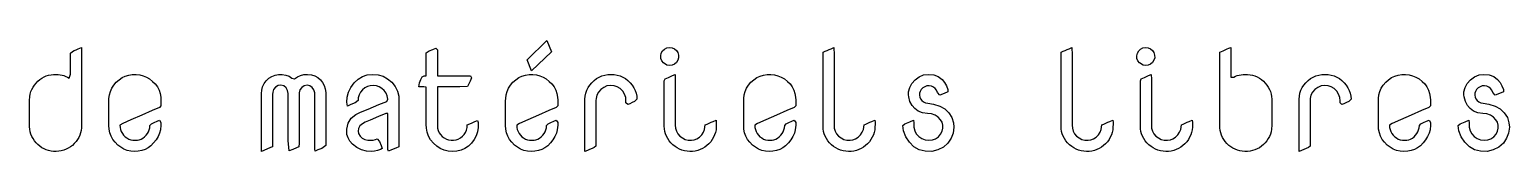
# Model space of a CAD drawing. Header units: metres. Extents: x 0 to 178, y 0 to 186.
# Drawn here: x 90.1 to 109.74, y 70.38 to 71.86 of the extents above; entities that cross this region are included whole.
import ezdxf

# ---------------------------------------------------------------- set-up
doc = ezdxf.new("R2010")
doc.units = ezdxf.units.M

msp = doc.modelspace()

# ---------------------------------------------------------------- linework, layer by layer
at = {"layer": 'COMPONENT1'}
for p, q in [((90.647, 71.688), (90.671, 71.711)), ((90.647, 71.651), (90.647, 71.688)), ((90.671, 71.711), (90.695, 71.722)), ((90.695, 71.722), (90.721, 71.733)), ((90.721, 71.733), (90.748, 71.745)), ((90.748, 71.745), (90.793, 71.765)), ((90.793, 71.765), (90.793, 71.721)), ((90.793, 71.721), (90.793, 71.606)), ((95.367, 71.695), (95.407, 71.718)), ((95.367, 71.637), (95.367, 71.695)), ((95.407, 71.718), (95.452, 71.738)), ((95.452, 71.738), (95.493, 71.755)), ((95.493, 71.755), (95.514, 71.733)), ((95.514, 71.733), (95.514, 71.638)), ((96.707, 71.602), (96.969, 71.856)), ((97.027, 71.707), (96.765, 71.453)), ((96.969, 71.856), (97.027, 71.707)), ((98.479, 71.655), (98.486, 71.689)), ((98.486, 71.689), (98.503, 71.718)), ((98.503, 71.718), (98.529, 71.743)), ((98.529, 71.743), (98.559, 71.759)), ((98.559, 71.759), (98.593, 71.765)), ((98.593, 71.765), (98.628, 71.761)), ((98.628, 71.761), (98.659, 71.748)), ((98.659, 71.748), (98.686, 71.725)), ((98.686, 71.725), (98.705, 71.697)), ((98.705, 71.697), (98.715, 71.664)), ((100.632, 71.701), (100.66, 71.713)), ((100.632, 71.668), (100.632, 71.701)), ((100.66, 71.713), (100.686, 71.724)), ((100.686, 71.724), (100.714, 71.737)), ((100.714, 71.737), (100.741, 71.748)), ((100.741, 71.748), (100.776, 71.764)), ((100.776, 71.764), (100.778, 71.667)), ((103.79, 71.668), (103.791, 71.701)), ((103.791, 71.701), (103.818, 71.713)), ((103.818, 71.713), (103.844, 71.724)), ((103.844, 71.724), (103.872, 71.737)), ((103.872, 71.737), (103.899, 71.748)), ((103.899, 71.748), (103.935, 71.764)), ((103.935, 71.764), (103.937, 71.667)), ((104.796, 71.655), (104.804, 71.689)), ((104.804, 71.689), (104.821, 71.718)), ((104.821, 71.718), (104.846, 71.743)), ((104.846, 71.743), (104.876, 71.759)), ((104.876, 71.759), (104.91, 71.765)), ((104.91, 71.765), (104.945, 71.761)), ((104.945, 71.761), (104.976, 71.748)), ((104.976, 71.748), (105.003, 71.725)), ((105.003, 71.725), (105.022, 71.697)), ((105.022, 71.697), (105.032, 71.664)), ((105.896, 71.701), (105.941, 71.721)), ((105.896, 71.66), (105.896, 71.701)), ((105.941, 71.721), (105.968, 71.732)), ((105.968, 71.732), (105.995, 71.744)), ((105.995, 71.744), (106.018, 71.754)), ((106.018, 71.754), (106.042, 71.765)), ((106.042, 71.765), (106.042, 71.706)), ((106.042, 71.706), (106.042, 71.641)), ((90.647, 71.596), (90.647, 71.651)), ((90.647, 71.532), (90.647, 71.596)), ((90.647, 71.467), (90.647, 71.532)), ((90.793, 71.606), (90.793, 71.442)), ((95.367, 71.545), (95.367, 71.637)), ((95.367, 71.452), (95.367, 71.545)), ((95.514, 71.638), (95.514, 71.521)), ((95.514, 71.521), (95.514, 71.424)), ((96.765, 71.453), (96.707, 71.602)), ((98.481, 71.619), (98.479, 71.655)), ((98.492, 71.586), (98.481, 71.619)), ((98.513, 71.558), (98.492, 71.586)), ((98.561, 71.528), (98.513, 71.558)), ((98.596, 71.523), (98.561, 71.528)), ((98.63, 71.528), (98.596, 71.523)), ((98.661, 71.542), (98.63, 71.528)), ((98.688, 71.565), (98.661, 71.542)), ((98.706, 71.594), (98.688, 71.565)), ((98.715, 71.628), (98.706, 71.594)), ((98.715, 71.664), (98.715, 71.628)), ((100.632, 71.559), (100.632, 71.668)), ((100.632, 71.399), (100.632, 71.559)), ((100.778, 71.667), (100.778, 71.514)), ((100.778, 71.514), (100.778, 71.324)), ((103.79, 71.559), (103.79, 71.668)), ((103.79, 71.399), (103.79, 71.559)), ((103.937, 71.667), (103.937, 71.514)), ((103.937, 71.514), (103.937, 71.324)), ((104.798, 71.619), (104.796, 71.655)), ((104.81, 71.586), (104.798, 71.619)), ((104.83, 71.558), (104.81, 71.586)), ((104.879, 71.528), (104.83, 71.558)), ((104.913, 71.523), (104.879, 71.528)), ((104.948, 71.528), (104.913, 71.523)), ((104.978, 71.542), (104.948, 71.528)), ((105.005, 71.565), (104.978, 71.542)), ((105.024, 71.594), (105.005, 71.565)), ((105.033, 71.628), (105.024, 71.594)), ((105.032, 71.664), (105.033, 71.628)), ((105.896, 71.551), (105.896, 71.66)), ((105.896, 71.398), (105.896, 71.551)), ((106.042, 71.641), (106.042, 71.566)), ((106.042, 71.566), (106.042, 71.489)), ((106.042, 71.489), (106.042, 71.421)), ((90.167, 71.264), (90.188, 71.29)), ((90.188, 71.29), (90.213, 71.315)), ((90.213, 71.315), (90.239, 71.337)), ((90.239, 71.337), (90.266, 71.356)), ((90.266, 71.356), (90.295, 71.373)), ((90.295, 71.373), (90.325, 71.386)), ((90.325, 71.386), (90.356, 71.395)), ((90.356, 71.395), (90.388, 71.402)), ((90.388, 71.402), (90.422, 71.406)), ((90.422, 71.406), (90.455, 71.407)), ((90.455, 71.407), (90.482, 71.405)), ((90.482, 71.405), (90.508, 71.402)), ((90.508, 71.402), (90.534, 71.397)), ((90.534, 71.397), (90.559, 71.39)), ((90.559, 71.39), (90.583, 71.38)), ((90.583, 71.38), (90.606, 71.37)), ((90.606, 71.37), (90.629, 71.357)), ((90.629, 71.357), (90.647, 71.408)), ((90.647, 71.408), (90.647, 71.467)), ((90.793, 71.442), (90.793, 71.254)), ((91.22, 71.264), (91.252, 71.302)), ((91.252, 71.302), (91.29, 71.336)), ((91.29, 71.336), (91.33, 71.363)), ((91.33, 71.363), (91.373, 71.384)), ((91.373, 71.384), (91.418, 71.398)), ((91.418, 71.398), (91.466, 71.405)), ((91.466, 71.405), (91.516, 71.406)), ((91.516, 71.406), (91.564, 71.401)), ((91.564, 71.401), (91.61, 71.389)), ((91.61, 71.389), (91.654, 71.371)), ((91.654, 71.371), (91.696, 71.346)), ((91.696, 71.346), (91.736, 71.314)), ((91.736, 71.314), (91.771, 71.279)), ((93.195, 71.242), (93.215, 71.284)), ((93.215, 71.284), (93.243, 71.322)), ((93.243, 71.322), (93.278, 71.355)), ((93.278, 71.355), (93.318, 71.38)), ((93.318, 71.38), (93.36, 71.397)), ((93.36, 71.397), (93.407, 71.406)), ((93.407, 71.406), (93.456, 71.406)), ((93.456, 71.406), (93.503, 71.398)), ((93.503, 71.398), (93.546, 71.381)), ((93.546, 71.381), (93.584, 71.357)), ((93.584, 71.357), (93.62, 71.346)), ((93.62, 71.346), (93.658, 71.374)), ((93.658, 71.374), (93.699, 71.393)), ((93.699, 71.393), (93.744, 71.404)), ((93.744, 71.404), (93.792, 71.407)), ((93.792, 71.407), (93.842, 71.401)), ((93.842, 71.401), (93.887, 71.388)), ((93.887, 71.388), (93.927, 71.366)), ((93.927, 71.366), (93.962, 71.336)), ((93.962, 71.336), (93.991, 71.299)), ((93.991, 71.299), (94.013, 71.258)), ((94.365, 71.232), (94.412, 71.294)), ((94.412, 71.294), (94.464, 71.344)), ((94.464, 71.344), (94.521, 71.378)), ((94.521, 71.378), (94.584, 71.399)), ((94.584, 71.399), (94.655, 71.407)), ((94.655, 71.407), (94.727, 71.401)), ((94.727, 71.401), (94.793, 71.382)), ((94.793, 71.382), (94.853, 71.349)), ((94.853, 71.349), (94.908, 71.302)), ((94.908, 71.302), (94.953, 71.246)), ((95.269, 71.242), (95.276, 71.294)), ((95.276, 71.294), (95.296, 71.339)), ((95.296, 71.339), (95.312, 71.376)), ((95.312, 71.376), (95.339, 71.389)), ((95.339, 71.389), (95.365, 71.389)), ((95.365, 71.389), (95.367, 71.452)), ((95.514, 71.424), (95.514, 71.389)), ((95.514, 71.389), (95.576, 71.389)), ((95.576, 71.389), (95.705, 71.389)), ((95.705, 71.389), (95.848, 71.389)), ((95.848, 71.389), (95.954, 71.389)), ((95.948, 71.318), (95.929, 71.274)), ((95.967, 71.361), (95.948, 71.318)), ((95.954, 71.389), (95.967, 71.361)), ((96.485, 71.264), (96.517, 71.302)), ((96.517, 71.302), (96.554, 71.336)), ((96.554, 71.336), (96.594, 71.363)), ((96.594, 71.363), (96.637, 71.384)), ((96.637, 71.384), (96.683, 71.398)), ((96.683, 71.398), (96.731, 71.405)), ((96.731, 71.405), (96.781, 71.406)), ((96.781, 71.406), (96.829, 71.401)), ((96.829, 71.401), (96.874, 71.389)), ((96.874, 71.389), (96.918, 71.371)), ((96.918, 71.371), (96.96, 71.346)), ((96.96, 71.346), (97, 71.314)), ((97, 71.314), (97.035, 71.279)), ((97.537, 71.264), (97.564, 71.296)), ((97.564, 71.296), (97.594, 71.325)), ((97.594, 71.325), (97.627, 71.35)), ((97.627, 71.35), (97.661, 71.371)), ((97.661, 71.371), (97.697, 71.386)), ((97.697, 71.386), (97.735, 71.398)), ((97.735, 71.398), (97.775, 71.405)), ((97.775, 71.405), (97.817, 71.407)), ((97.817, 71.407), (97.86, 71.405)), ((97.86, 71.405), (97.9, 71.398)), ((97.9, 71.398), (97.939, 71.386)), ((97.939, 71.386), (97.975, 71.371)), ((97.975, 71.371), (98.009, 71.35)), ((98.009, 71.35), (98.042, 71.325)), ((98.042, 71.325), (98.072, 71.296)), ((98.072, 71.296), (98.098, 71.263)), ((98.526, 71.322), (98.535, 71.347)), ((98.526, 71.253), (98.526, 71.322)), ((98.535, 71.347), (98.58, 71.366)), ((98.58, 71.366), (98.608, 71.379)), ((98.608, 71.379), (98.635, 71.391)), ((98.635, 71.391), (98.67, 71.406)), ((98.67, 71.406), (98.672, 71.343)), ((98.672, 71.343), (98.672, 71.243)), ((99.643, 71.264), (99.676, 71.302)), ((99.676, 71.302), (99.713, 71.336)), ((99.713, 71.336), (99.753, 71.363)), ((99.753, 71.363), (99.796, 71.384)), ((99.796, 71.384), (99.841, 71.398)), ((99.841, 71.398), (99.89, 71.405)), ((99.89, 71.405), (99.94, 71.406)), ((99.94, 71.406), (99.987, 71.401)), ((99.987, 71.401), (100.033, 71.389)), ((100.033, 71.389), (100.077, 71.371)), ((100.077, 71.371), (100.119, 71.346)), ((100.119, 71.346), (100.159, 71.314)), ((100.159, 71.314), (100.194, 71.279)), ((100.632, 71.213), (100.632, 71.399)), ((100.778, 71.324), (100.778, 71.123)), ((101.783, 71.231), (101.812, 71.285)), ((101.812, 71.285), (101.855, 71.335)), ((101.855, 71.335), (101.908, 71.375)), ((101.908, 71.375), (101.967, 71.399)), ((101.967, 71.399), (102.033, 71.407)), ((102.033, 71.407), (102.102, 71.4)), ((102.102, 71.4), (102.162, 71.377)), ((102.162, 71.377), (102.213, 71.338)), ((102.213, 71.338), (102.246, 71.298)), ((102.246, 71.298), (102.27, 71.256)), ((103.79, 71.213), (103.79, 71.399)), ((103.937, 71.324), (103.937, 71.123)), ((104.843, 71.322), (104.852, 71.347)), ((104.843, 71.253), (104.843, 71.322)), ((104.852, 71.347), (104.897, 71.366)), ((104.897, 71.366), (104.925, 71.379)), ((104.925, 71.379), (104.952, 71.391)), ((104.952, 71.391), (104.988, 71.406)), ((104.988, 71.406), (104.99, 71.343)), ((104.99, 71.343), (104.99, 71.243)), ((105.896, 71.221), (105.896, 71.398)), ((106.042, 71.421), (106.042, 71.37)), ((106.042, 71.37), (106.082, 71.37)), ((106.082, 71.37), (106.106, 71.381)), ((106.106, 71.381), (106.129, 71.39)), ((106.129, 71.39), (106.154, 71.397)), ((106.154, 71.397), (106.179, 71.402)), ((106.179, 71.402), (106.206, 71.405)), ((106.206, 71.405), (106.233, 71.407)), ((106.233, 71.407), (106.266, 71.406)), ((106.266, 71.406), (106.299, 71.402)), ((106.299, 71.402), (106.332, 71.395)), ((106.332, 71.395), (106.363, 71.386)), ((106.363, 71.386), (106.393, 71.373)), ((106.393, 71.373), (106.422, 71.356)), ((106.422, 71.356), (106.449, 71.337)), ((106.449, 71.337), (106.476, 71.315)), ((106.476, 71.315), (106.5, 71.29)), ((106.5, 71.29), (106.522, 71.264)), ((107.013, 71.264), (107.04, 71.296)), ((107.04, 71.296), (107.07, 71.325)), ((107.07, 71.325), (107.103, 71.35)), ((107.103, 71.35), (107.137, 71.371)), ((107.137, 71.371), (107.173, 71.386)), ((107.173, 71.386), (107.211, 71.398)), ((107.211, 71.398), (107.251, 71.405)), ((107.251, 71.405), (107.293, 71.407)), ((107.293, 71.407), (107.336, 71.405)), ((107.336, 71.405), (107.376, 71.398)), ((107.376, 71.398), (107.415, 71.386)), ((107.415, 71.386), (107.451, 71.371)), ((107.451, 71.371), (107.485, 71.35)), ((107.485, 71.35), (107.517, 71.325)), ((107.517, 71.325), (107.548, 71.296)), ((107.548, 71.296), (107.574, 71.263)), ((108.066, 71.264), (108.099, 71.302)), ((108.099, 71.302), (108.136, 71.336)), ((108.136, 71.336), (108.176, 71.363)), ((108.176, 71.363), (108.219, 71.384)), ((108.219, 71.384), (108.264, 71.398)), ((108.264, 71.398), (108.312, 71.405)), ((108.312, 71.405), (108.363, 71.406)), ((108.363, 71.406), (108.41, 71.401)), ((108.41, 71.401), (108.456, 71.389)), ((108.456, 71.389), (108.5, 71.371)), ((108.5, 71.371), (108.542, 71.346)), ((108.542, 71.346), (108.582, 71.314)), ((108.582, 71.314), (108.617, 71.279)), ((109.153, 71.231), (109.182, 71.285)), ((109.182, 71.285), (109.225, 71.335)), ((109.225, 71.335), (109.278, 71.375)), ((109.278, 71.375), (109.337, 71.399)), ((109.337, 71.399), (109.403, 71.407)), ((109.403, 71.407), (109.472, 71.4)), ((109.472, 71.4), (109.532, 71.377)), ((109.532, 71.377), (109.583, 71.338)), ((109.583, 71.338), (109.616, 71.298)), ((109.616, 71.298), (109.64, 71.256)), ((90.103, 71.058), (90.106, 71.113)), ((90.106, 71.113), (90.112, 71.145)), ((90.112, 71.145), (90.121, 71.177)), ((90.121, 71.177), (90.133, 71.207)), ((90.133, 71.207), (90.149, 71.236)), ((90.149, 71.236), (90.167, 71.264)), ((90.793, 71.254), (90.793, 71.065)), ((91.156, 71.085), (91.163, 71.134)), ((91.163, 71.134), (91.175, 71.18)), ((91.175, 71.18), (91.195, 71.224)), ((91.195, 71.224), (91.22, 71.264)), ((91.771, 71.279), (91.799, 71.24)), ((91.799, 71.24), (91.821, 71.198)), ((91.821, 71.198), (91.836, 71.152)), ((91.836, 71.152), (91.844, 71.103)), ((91.844, 71.103), (91.846, 71.062)), ((93.181, 71.154), (93.184, 71.198)), ((93.181, 71.009), (93.181, 71.154)), ((93.184, 71.198), (93.195, 71.242)), ((93.329, 71.168), (93.328, 71.14)), ((93.328, 71.14), (93.328, 70.982)), ((93.341, 71.206), (93.329, 71.168)), ((93.367, 71.238), (93.341, 71.206)), ((93.401, 71.258), (93.367, 71.238)), ((93.439, 71.263), (93.401, 71.258)), ((93.475, 71.253), (93.439, 71.263)), ((93.507, 71.229), (93.475, 71.253)), ((93.527, 71.194), (93.507, 71.229)), ((93.534, 71.153), (93.527, 71.194)), ((93.534, 71.041), (93.534, 71.153)), ((93.691, 71.2), (93.681, 71.161)), ((93.681, 71.161), (93.681, 71.125)), ((93.681, 71.125), (93.681, 70.944)), ((93.714, 71.234), (93.691, 71.2)), ((93.747, 71.256), (93.714, 71.234)), ((93.785, 71.263), (93.747, 71.256)), ((93.822, 71.256), (93.785, 71.263)), ((93.854, 71.234), (93.822, 71.256)), ((93.877, 71.2), (93.854, 71.234)), ((93.887, 71.161), (93.877, 71.2)), ((93.887, 71.1), (93.887, 71.161)), ((93.887, 70.882), (93.887, 71.1)), ((94.013, 71.258), (94.027, 71.214)), ((94.027, 71.214), (94.032, 71.165)), ((94.032, 71.165), (94.032, 71.083)), ((94.315, 71.039), (94.317, 71.103)), ((94.317, 71.103), (94.334, 71.168)), ((94.334, 71.168), (94.365, 71.232)), ((94.464, 71.096), (94.461, 71.06)), ((94.475, 71.135), (94.464, 71.096)), ((94.494, 71.17), (94.475, 71.135)), ((94.52, 71.201), (94.494, 71.17)), ((94.551, 71.227), (94.52, 71.201)), ((94.585, 71.245), (94.551, 71.227)), ((94.622, 71.256), (94.585, 71.245)), ((94.662, 71.259), (94.622, 71.256)), ((94.705, 71.253), (94.662, 71.259)), ((94.744, 71.24), (94.705, 71.253)), ((94.779, 71.219), (94.744, 71.24)), ((94.81, 71.19), (94.779, 71.219)), ((94.833, 71.156), (94.81, 71.19)), ((94.849, 71.119), (94.833, 71.156)), ((94.857, 71.077), (94.849, 71.119)), ((94.953, 71.246), (94.983, 71.185)), ((94.983, 71.185), (95.001, 71.118)), ((95.001, 71.118), (95.005, 71.056)), ((95.3, 71.242), (95.269, 71.242)), ((95.335, 71.242), (95.3, 71.242)), ((95.367, 71.235), (95.335, 71.242)), ((95.367, 71.143), (95.367, 71.235)), ((95.367, 70.992), (95.367, 71.143)), ((95.516, 71.242), (95.514, 71.203)), ((95.514, 71.203), (95.514, 71.076)), ((95.577, 71.242), (95.516, 71.242)), ((95.69, 71.242), (95.577, 71.242)), ((95.813, 71.242), (95.69, 71.242)), ((95.916, 71.245), (95.813, 71.242)), ((95.929, 71.274), (95.916, 71.245)), ((96.421, 71.085), (96.427, 71.134)), ((96.427, 71.134), (96.44, 71.18)), ((96.44, 71.18), (96.459, 71.224)), ((96.459, 71.224), (96.485, 71.264)), ((97.035, 71.279), (97.064, 71.24)), ((97.064, 71.24), (97.085, 71.198)), ((97.085, 71.198), (97.1, 71.152)), ((97.1, 71.152), (97.109, 71.103)), ((97.109, 71.103), (97.111, 71.062)), ((97.473, 71.077), (97.477, 71.118)), ((97.477, 71.118), (97.485, 71.157)), ((97.485, 71.157), (97.498, 71.195)), ((97.498, 71.195), (97.516, 71.231)), ((97.516, 71.231), (97.537, 71.264)), ((97.631, 71.131), (97.621, 71.086)), ((97.652, 71.171), (97.631, 71.131)), ((97.684, 71.206), (97.652, 71.171)), ((97.722, 71.234), (97.684, 71.206)), ((97.765, 71.252), (97.722, 71.234)), ((97.812, 71.259), (97.765, 71.252)), ((97.859, 71.255), (97.812, 71.259)), ((97.901, 71.241), (97.859, 71.255)), ((97.94, 71.217), (97.901, 71.241)), ((97.974, 71.183), (97.94, 71.217)), ((97.998, 71.145), (97.974, 71.183)), ((98.013, 71.101), (97.998, 71.145)), ((98.017, 71.053), (98.013, 71.101)), ((98.098, 71.263), (98.12, 71.229)), ((98.12, 71.229), (98.138, 71.193)), ((98.138, 71.193), (98.151, 71.156)), ((98.151, 71.156), (98.159, 71.117)), ((98.159, 71.117), (98.163, 71.076)), ((98.526, 71.152), (98.526, 71.253)), ((98.526, 71.034), (98.526, 71.152)), ((98.672, 71.243), (98.672, 71.118)), ((98.672, 71.118), (98.672, 70.987)), ((99.579, 71.085), (99.586, 71.134)), ((99.586, 71.134), (99.598, 71.18)), ((99.598, 71.18), (99.618, 71.224)), ((99.618, 71.224), (99.643, 71.264)), ((100.194, 71.279), (100.222, 71.24)), ((100.222, 71.24), (100.244, 71.198)), ((100.244, 71.198), (100.259, 71.152)), ((100.259, 71.152), (100.267, 71.103)), ((100.267, 71.103), (100.269, 71.062)), ((100.632, 71.027), (100.632, 71.213)), ((100.778, 71.123), (100.778, 70.939)), ((101.766, 71.135), (101.768, 71.173)), ((101.769, 71.107), (101.766, 71.135)), ((101.768, 71.173), (101.783, 71.231)), ((101.786, 71.045), (101.769, 71.107)), ((101.913, 71.155), (101.912, 71.13)), ((101.912, 71.13), (101.916, 71.104)), ((101.92, 71.18), (101.913, 71.155)), ((101.916, 71.104), (101.926, 71.081)), ((101.934, 71.204), (101.92, 71.18)), ((101.956, 71.226), (101.934, 71.204)), ((101.981, 71.243), (101.956, 71.226)), ((102.009, 71.252), (101.981, 71.243)), ((102.04, 71.255), (102.009, 71.252)), ((102.07, 71.25), (102.04, 71.255)), ((102.097, 71.238), (102.07, 71.25)), ((102.12, 71.219), (102.097, 71.238)), ((102.138, 71.195), (102.12, 71.219)), ((102.152, 71.166), (102.138, 71.195)), ((102.183, 71.128), (102.152, 71.166)), ((102.239, 71.153), (102.183, 71.128)), ((102.29, 71.176), (102.239, 71.153)), ((102.27, 71.256), (102.29, 71.206)), ((102.29, 71.206), (102.29, 71.176)), ((103.79, 71.027), (103.79, 71.213)), ((103.937, 71.123), (103.937, 70.939)), ((104.843, 71.152), (104.843, 71.253)), ((104.843, 71.034), (104.843, 71.152)), ((104.99, 71.243), (104.99, 71.118)), ((104.99, 71.118), (104.99, 70.987)), ((105.896, 71.044), (105.896, 71.221)), ((106.522, 71.264), (106.54, 71.236)), ((106.54, 71.236), (106.556, 71.207)), ((106.556, 71.207), (106.568, 71.177)), ((106.568, 71.177), (106.577, 71.145)), ((106.577, 71.145), (106.583, 71.113)), ((106.583, 71.113), (106.586, 71.079)), ((106.949, 71.077), (106.953, 71.118)), ((106.953, 71.118), (106.961, 71.157)), ((106.961, 71.157), (106.974, 71.195)), ((106.974, 71.195), (106.992, 71.231)), ((106.992, 71.231), (107.013, 71.264)), ((107.107, 71.131), (107.097, 71.086)), ((107.128, 71.171), (107.107, 71.131)), ((107.16, 71.206), (107.128, 71.171)), ((107.198, 71.234), (107.16, 71.206)), ((107.241, 71.252), (107.198, 71.234)), ((107.288, 71.259), (107.241, 71.252)), ((107.335, 71.255), (107.288, 71.259)), ((107.377, 71.241), (107.335, 71.255)), ((107.416, 71.217), (107.377, 71.241)), ((107.45, 71.183), (107.416, 71.217)), ((107.474, 71.145), (107.45, 71.183)), ((107.488, 71.101), (107.474, 71.145)), ((107.493, 71.053), (107.488, 71.101)), ((107.574, 71.263), (107.596, 71.229)), ((107.596, 71.229), (107.614, 71.193)), ((107.614, 71.193), (107.627, 71.156)), ((107.627, 71.156), (107.635, 71.117)), ((107.635, 71.117), (107.639, 71.076)), ((108.002, 71.085), (108.008, 71.134)), ((108.008, 71.134), (108.021, 71.18)), ((108.021, 71.18), (108.04, 71.224)), ((108.04, 71.224), (108.066, 71.264)), ((108.617, 71.279), (108.645, 71.24)), ((108.645, 71.24), (108.667, 71.198)), ((108.667, 71.198), (108.682, 71.152)), ((108.682, 71.152), (108.69, 71.103)), ((108.69, 71.103), (108.692, 71.062)), ((109.136, 71.135), (109.137, 71.173)), ((109.14, 71.107), (109.136, 71.135)), ((109.137, 71.173), (109.153, 71.231)), ((109.156, 71.045), (109.14, 71.107)), ((109.283, 71.155), (109.282, 71.13)), ((109.282, 71.13), (109.286, 71.104)), ((109.29, 71.18), (109.283, 71.155)), ((109.286, 71.104), (109.297, 71.081)), ((109.305, 71.204), (109.29, 71.18)), ((109.326, 71.226), (109.305, 71.204)), ((109.351, 71.243), (109.326, 71.226)), ((109.379, 71.252), (109.351, 71.243)), ((109.41, 71.255), (109.379, 71.252)), ((109.44, 71.25), (109.41, 71.255)), ((109.467, 71.238), (109.44, 71.25)), ((109.49, 71.219), (109.467, 71.238)), ((109.508, 71.195), (109.49, 71.219)), ((109.522, 71.166), (109.508, 71.195)), ((109.553, 71.128), (109.522, 71.166)), ((109.609, 71.153), (109.553, 71.128)), ((109.66, 71.176), (109.609, 71.153)), ((109.64, 71.256), (109.661, 71.206)), ((109.661, 71.206), (109.66, 71.176)), ((90.103, 71.03), (90.103, 71.058)), ((90.103, 70.984), (90.103, 71.03)), ((90.103, 70.925), (90.103, 70.984)), ((90.103, 70.863), (90.103, 70.925)), ((90.793, 71.065), (90.793, 70.898)), ((90.793, 70.898), (90.793, 70.777)), ((91.156, 71.053), (91.156, 71.085)), ((91.156, 70.998), (91.156, 71.053)), ((91.156, 70.914), (91.156, 70.998)), ((91.156, 70.825), (91.156, 70.914)), ((91.729, 70.924), (91.591, 70.863)), ((91.825, 70.967), (91.729, 70.924)), ((91.846, 70.989), (91.825, 70.967)), ((91.846, 71.062), (91.846, 71.032)), ((91.846, 71.032), (91.846, 70.989)), ((93.181, 70.746), (93.181, 71.009)), ((93.328, 70.982), (93.328, 70.736)), ((93.534, 70.791), (93.534, 71.041)), ((93.681, 70.944), (93.68, 70.695)), ((94.032, 71.083), (94.032, 70.865)), ((94.322, 70.986), (94.315, 71.039)), ((94.366, 71.005), (94.322, 70.986)), ((94.422, 71.03), (94.366, 71.005)), ((94.461, 71.06), (94.422, 71.03)), ((94.434, 70.874), (94.496, 70.904)), ((94.496, 70.904), (94.596, 70.945)), ((94.596, 70.945), (94.738, 71.004)), ((94.738, 71.004), (94.843, 71.048)), ((94.843, 71.048), (94.857, 71.077)), ((95.005, 71.056), (95.005, 70.914)), ((95.005, 70.914), (95.005, 70.681)), ((95.367, 70.837), (95.367, 70.992)), ((95.514, 71.076), (95.514, 70.917)), ((95.514, 70.917), (95.514, 70.782)), ((96.42, 71.053), (96.421, 71.085)), ((96.42, 70.998), (96.42, 71.053)), ((96.42, 70.914), (96.42, 70.998)), ((96.42, 70.825), (96.42, 70.914)), ((96.993, 70.924), (96.855, 70.863)), ((97.089, 70.967), (96.993, 70.924)), ((97.111, 70.989), (97.089, 70.967)), ((97.111, 71.062), (97.111, 71.032)), ((97.111, 71.032), (97.111, 70.989)), ((97.473, 71.044), (97.473, 71.077)), ((97.473, 70.956), (97.473, 71.044)), ((97.473, 70.823), (97.473, 70.956)), ((97.621, 71.086), (97.619, 71.061)), ((97.619, 71.061), (97.619, 70.996)), ((97.619, 70.996), (97.619, 70.887)), ((98.017, 71.027), (98.017, 71.053)), ((98.04, 71.005), (98.017, 71.027)), ((98.069, 71.017), (98.04, 71.005)), ((98.101, 71.032), (98.069, 71.017)), ((98.132, 71.045), (98.101, 71.032)), ((98.163, 71.076), (98.132, 71.045)), ((98.526, 70.917), (98.526, 71.034)), ((98.526, 70.815), (98.526, 70.917)), ((98.672, 70.987), (98.672, 70.867)), ((99.579, 71.053), (99.579, 71.085)), ((99.579, 70.998), (99.579, 71.053)), ((99.579, 70.914), (99.579, 70.998)), ((99.579, 70.825), (99.579, 70.914)), ((100.152, 70.924), (100.014, 70.863)), ((100.248, 70.967), (100.152, 70.924)), ((100.269, 70.989), (100.248, 70.967)), ((100.269, 71.062), (100.269, 71.032)), ((100.269, 71.032), (100.269, 70.989)), ((100.632, 70.867), (100.632, 71.027)), ((100.778, 70.939), (100.778, 70.8)), ((101.813, 70.993), (101.786, 71.045)), ((101.849, 70.951), (101.813, 70.993)), ((101.896, 70.918), (101.849, 70.951)), ((101.952, 70.897), (101.896, 70.918)), ((101.926, 71.081), (101.943, 71.059)), ((101.943, 71.059), (101.964, 71.043)), ((102.018, 70.887), (101.952, 70.897)), ((101.964, 71.043), (101.991, 71.03)), ((101.991, 71.03), (102.022, 71.023)), ((102.022, 71.023), (102.099, 71.011)), ((102.099, 71.011), (102.181, 70.985)), ((102.181, 70.985), (102.248, 70.947)), ((102.248, 70.947), (102.303, 70.896)), ((102.303, 70.896), (102.343, 70.833)), ((103.79, 70.867), (103.79, 71.027)), ((103.937, 70.939), (103.937, 70.8)), ((104.843, 70.917), (104.843, 71.034)), ((104.843, 70.815), (104.843, 70.917)), ((104.99, 70.987), (104.99, 70.867)), ((105.896, 70.887), (105.896, 71.044)), ((106.586, 71.079), (106.586, 71.03)), ((106.586, 71.03), (106.586, 70.984)), ((106.586, 70.984), (106.586, 70.925)), ((106.586, 70.925), (106.586, 70.863)), ((106.949, 71.044), (106.949, 71.077)), ((106.949, 70.956), (106.949, 71.044)), ((106.949, 70.823), (106.949, 70.956)), ((107.097, 71.086), (107.096, 71.061)), ((107.096, 71.061), (107.096, 70.996)), ((107.096, 70.996), (107.096, 70.887)), ((107.493, 71.027), (107.493, 71.053)), ((107.516, 71.005), (107.493, 71.027)), ((107.544, 71.017), (107.516, 71.005)), ((107.577, 71.032), (107.544, 71.017)), ((107.608, 71.045), (107.577, 71.032)), ((107.639, 71.076), (107.608, 71.045)), ((108.002, 71.053), (108.002, 71.085)), ((108.002, 70.998), (108.002, 71.053)), ((108.002, 70.914), (108.002, 70.998)), ((108.002, 70.825), (108.002, 70.914)), ((108.575, 70.924), (108.437, 70.863)), ((108.67, 70.967), (108.575, 70.924)), ((108.692, 70.989), (108.67, 70.967)), ((108.692, 71.062), (108.692, 71.032)), ((108.692, 71.032), (108.692, 70.989)), ((109.183, 70.993), (109.156, 71.045)), ((109.219, 70.951), (109.183, 70.993)), ((109.266, 70.918), (109.219, 70.951)), ((109.323, 70.897), (109.266, 70.918)), ((109.297, 71.081), (109.313, 71.059)), ((109.313, 71.059), (109.335, 71.043)), ((109.388, 70.887), (109.323, 70.897)), ((109.335, 71.043), (109.361, 71.03)), ((109.361, 71.03), (109.392, 71.023)), ((109.392, 71.023), (109.469, 71.011)), ((109.469, 71.011), (109.551, 70.985)), ((109.551, 70.985), (109.618, 70.947)), ((109.618, 70.947), (109.673, 70.896)), ((109.673, 70.896), (109.713, 70.833)), ((90.103, 70.805), (90.103, 70.863)), ((90.103, 70.758), (90.103, 70.805)), ((90.103, 70.71), (90.103, 70.758)), ((90.106, 70.676), (90.103, 70.71)), ((90.793, 70.726), (90.792, 70.694)), ((90.793, 70.777), (90.793, 70.726)), ((91.156, 70.755), (91.156, 70.825)), ((91.156, 70.726), (91.156, 70.755)), ((91.159, 70.676), (91.156, 70.726)), ((91.34, 70.752), (91.302, 70.732)), ((91.302, 70.732), (91.305, 70.701)), ((91.305, 70.701), (91.311, 70.673)), ((91.448, 70.8), (91.34, 70.752)), ((91.591, 70.863), (91.448, 70.8)), ((91.69, 70.668), (91.697, 70.696)), ((91.697, 70.696), (91.7, 70.725)), ((91.7, 70.725), (91.721, 70.751)), ((91.721, 70.751), (91.756, 70.766)), ((91.756, 70.766), (91.795, 70.783)), ((91.795, 70.783), (91.828, 70.798)), ((91.828, 70.798), (91.846, 70.766)), ((91.846, 70.73), (91.841, 70.67)), ((91.846, 70.766), (91.846, 70.73)), ((93.181, 70.494), (93.181, 70.746)), ((93.328, 70.736), (93.328, 70.519)), ((93.534, 70.529), (93.534, 70.791)), ((93.68, 70.695), (93.68, 70.494)), ((93.886, 70.61), (93.887, 70.882)), ((94.032, 70.865), (94.032, 70.618)), ((94.311, 70.678), (94.329, 70.757)), ((94.329, 70.757), (94.37, 70.823)), ((94.37, 70.823), (94.434, 70.874)), ((94.487, 70.722), (94.468, 70.689)), ((94.519, 70.751), (94.487, 70.722)), ((94.558, 70.773), (94.519, 70.751)), ((94.622, 70.799), (94.558, 70.773)), ((94.734, 70.845), (94.622, 70.799)), ((94.832, 70.885), (94.734, 70.845)), ((94.858, 70.886), (94.832, 70.885)), ((94.858, 70.757), (94.858, 70.886)), ((94.858, 70.562), (94.858, 70.757)), ((95.367, 70.738), (95.367, 70.837)), ((95.369, 70.692), (95.367, 70.738)), ((95.514, 70.782), (95.514, 70.727)), ((95.514, 70.727), (95.517, 70.692)), ((95.901, 70.665), (95.909, 70.699)), ((95.909, 70.699), (95.911, 70.735)), ((95.911, 70.735), (95.967, 70.759)), ((95.967, 70.759), (96.012, 70.779)), ((96.012, 70.779), (96.047, 70.795)), ((96.047, 70.795), (96.057, 70.766)), ((96.056, 70.698), (96.048, 70.641)), ((96.057, 70.728), (96.056, 70.698)), ((96.057, 70.766), (96.057, 70.728)), ((96.42, 70.755), (96.42, 70.825)), ((96.42, 70.726), (96.42, 70.755)), ((96.424, 70.676), (96.42, 70.726)), ((96.604, 70.752), (96.567, 70.732)), ((96.567, 70.732), (96.569, 70.701)), ((96.569, 70.701), (96.575, 70.673)), ((96.713, 70.8), (96.604, 70.752)), ((96.855, 70.863), (96.713, 70.8)), ((96.955, 70.668), (96.961, 70.696)), ((96.961, 70.696), (96.964, 70.725)), ((96.964, 70.725), (96.985, 70.751)), ((96.985, 70.751), (97.02, 70.766)), ((97.02, 70.766), (97.059, 70.783)), ((97.059, 70.783), (97.092, 70.798)), ((97.092, 70.798), (97.111, 70.766)), ((97.111, 70.73), (97.105, 70.67)), ((97.111, 70.766), (97.111, 70.73)), ((97.473, 70.671), (97.473, 70.823)), ((97.619, 70.887), (97.619, 70.753)), ((97.619, 70.753), (97.619, 70.619)), ((98.526, 70.746), (98.526, 70.815)), ((98.526, 70.72), (98.526, 70.746)), ((98.528, 70.684), (98.526, 70.72)), ((98.672, 70.867), (98.672, 70.775)), ((98.672, 70.775), (98.672, 70.73)), ((98.672, 70.73), (98.676, 70.691)), ((99.061, 70.675), (99.07, 70.735)), ((99.07, 70.735), (99.094, 70.746)), ((99.094, 70.746), (99.119, 70.757)), ((99.119, 70.757), (99.147, 70.769)), ((99.147, 70.769), (99.175, 70.781)), ((99.175, 70.781), (99.213, 70.798)), ((99.216, 70.703), (99.212, 70.668)), ((99.213, 70.798), (99.216, 70.77)), ((99.216, 70.77), (99.216, 70.743)), ((99.216, 70.743), (99.216, 70.703)), ((99.579, 70.755), (99.579, 70.825)), ((99.579, 70.726), (99.579, 70.755)), ((99.582, 70.676), (99.579, 70.726)), ((99.763, 70.752), (99.726, 70.732)), ((99.726, 70.732), (99.728, 70.701)), ((99.728, 70.701), (99.734, 70.673)), ((99.871, 70.8), (99.763, 70.752)), ((100.014, 70.863), (99.871, 70.8)), ((100.113, 70.668), (100.12, 70.696)), ((100.12, 70.696), (100.123, 70.725)), ((100.123, 70.725), (100.144, 70.751)), ((100.144, 70.751), (100.178, 70.766)), ((100.178, 70.766), (100.218, 70.783)), ((100.218, 70.783), (100.251, 70.798)), ((100.251, 70.798), (100.269, 70.766)), ((100.269, 70.73), (100.264, 70.67)), ((100.269, 70.766), (100.269, 70.73)), ((100.632, 70.759), (100.632, 70.867)), ((100.632, 70.72), (100.632, 70.759)), ((100.634, 70.684), (100.632, 70.72)), ((100.778, 70.8), (100.778, 70.731)), ((100.778, 70.731), (100.782, 70.691)), ((101.167, 70.675), (101.176, 70.735)), ((101.176, 70.735), (101.2, 70.746)), ((101.2, 70.746), (101.225, 70.757)), ((101.225, 70.757), (101.253, 70.769)), ((101.253, 70.769), (101.281, 70.781)), ((101.281, 70.781), (101.319, 70.798)), ((101.321, 70.703), (101.318, 70.668)), ((101.319, 70.798), (101.322, 70.77)), ((101.322, 70.743), (101.321, 70.703)), ((101.322, 70.77), (101.322, 70.743)), ((101.69, 70.726), (101.717, 70.747)), ((101.701, 70.654), (101.69, 70.726)), ((101.717, 70.747), (101.782, 70.776)), ((101.782, 70.776), (101.832, 70.797)), ((101.832, 70.797), (101.836, 70.762)), ((101.836, 70.762), (101.837, 70.734)), ((101.837, 70.734), (101.838, 70.705)), ((101.838, 70.705), (101.849, 70.658)), ((102.073, 70.88), (102.018, 70.887)), ((102.12, 70.864), (102.073, 70.88)), ((102.16, 70.838), (102.12, 70.864)), ((102.191, 70.804), (102.16, 70.838)), ((102.212, 70.769), (102.191, 70.804)), ((102.222, 70.732), (102.212, 70.769)), ((102.223, 70.692), (102.222, 70.732)), ((102.343, 70.833), (102.365, 70.762)), ((102.37, 70.705), (102.36, 70.626)), ((102.365, 70.762), (102.37, 70.705)), ((103.79, 70.759), (103.79, 70.867)), ((103.79, 70.72), (103.79, 70.759)), ((103.793, 70.684), (103.79, 70.72)), ((103.937, 70.8), (103.937, 70.731)), ((103.937, 70.731), (103.941, 70.691)), ((104.325, 70.675), (104.334, 70.735)), ((104.334, 70.735), (104.359, 70.746)), ((104.359, 70.746), (104.384, 70.757)), ((104.384, 70.757), (104.412, 70.769)), ((104.412, 70.769), (104.439, 70.781)), ((104.439, 70.781), (104.477, 70.798)), ((104.48, 70.703), (104.476, 70.668)), ((104.477, 70.798), (104.481, 70.77)), ((104.481, 70.743), (104.48, 70.703)), ((104.481, 70.77), (104.481, 70.743)), ((104.843, 70.746), (104.843, 70.815)), ((104.843, 70.72), (104.843, 70.746)), ((104.845, 70.684), (104.843, 70.72)), ((104.99, 70.867), (104.99, 70.775)), ((104.99, 70.775), (104.99, 70.73)), ((104.99, 70.73), (104.993, 70.691)), ((105.378, 70.675), (105.387, 70.735)), ((105.387, 70.735), (105.412, 70.746)), ((105.412, 70.746), (105.437, 70.757)), ((105.437, 70.757), (105.465, 70.769)), ((105.465, 70.769), (105.492, 70.781)), ((105.492, 70.781), (105.53, 70.798)), ((105.533, 70.703), (105.529, 70.668)), ((105.53, 70.798), (105.534, 70.77)), ((105.534, 70.743), (105.533, 70.703)), ((105.534, 70.77), (105.534, 70.743)), ((105.896, 70.774), (105.896, 70.887)), ((105.896, 70.726), (105.896, 70.774)), ((105.897, 70.694), (105.896, 70.726)), ((106.586, 70.73), (106.583, 70.676)), ((106.586, 70.863), (106.586, 70.805)), ((106.586, 70.805), (106.586, 70.758)), ((106.586, 70.758), (106.586, 70.73)), ((106.949, 70.671), (106.949, 70.823)), ((107.096, 70.887), (107.096, 70.753)), ((107.096, 70.753), (107.096, 70.619)), ((108.002, 70.755), (108.002, 70.825)), ((108.002, 70.726), (108.002, 70.755)), ((108.005, 70.676), (108.002, 70.726)), ((108.186, 70.752), (108.148, 70.732)), ((108.148, 70.732), (108.151, 70.701)), ((108.151, 70.701), (108.157, 70.673)), ((108.294, 70.8), (108.186, 70.752)), ((108.437, 70.863), (108.294, 70.8)), ((108.536, 70.668), (108.543, 70.696)), ((108.543, 70.696), (108.546, 70.725)), ((108.546, 70.725), (108.567, 70.751)), ((108.567, 70.751), (108.601, 70.766)), ((108.601, 70.766), (108.641, 70.783)), ((108.641, 70.783), (108.674, 70.798)), ((108.674, 70.798), (108.692, 70.766)), ((108.692, 70.73), (108.687, 70.67)), ((108.692, 70.766), (108.692, 70.73)), ((109.06, 70.726), (109.087, 70.747)), ((109.071, 70.654), (109.06, 70.726)), ((109.087, 70.747), (109.152, 70.776)), ((109.152, 70.776), (109.202, 70.797)), ((109.202, 70.797), (109.206, 70.762)), ((109.206, 70.762), (109.207, 70.734)), ((109.207, 70.734), (109.208, 70.705)), ((109.208, 70.705), (109.219, 70.658)), ((109.443, 70.88), (109.388, 70.887)), ((109.49, 70.864), (109.443, 70.88)), ((109.53, 70.838), (109.49, 70.864)), ((109.561, 70.804), (109.53, 70.838)), ((109.582, 70.769), (109.561, 70.804)), ((109.592, 70.732), (109.582, 70.769)), ((109.593, 70.692), (109.592, 70.732)), ((109.713, 70.833), (109.735, 70.762)), ((109.74, 70.705), (109.73, 70.626)), ((109.735, 70.762), (109.74, 70.705)), ((90.112, 70.643), (90.106, 70.676)), ((90.121, 70.612), (90.112, 70.643)), ((90.133, 70.581), (90.121, 70.612)), ((90.149, 70.552), (90.133, 70.581)), ((90.167, 70.525), (90.149, 70.552)), ((90.188, 70.498), (90.167, 70.525)), ((90.213, 70.473), (90.188, 70.498)), ((90.719, 70.513), (90.696, 70.487)), ((90.739, 70.54), (90.719, 70.513)), ((90.756, 70.568), (90.739, 70.54)), ((90.77, 70.598), (90.756, 70.568)), ((90.78, 70.629), (90.77, 70.598)), ((90.788, 70.661), (90.78, 70.629)), ((90.792, 70.694), (90.788, 70.661)), ((91.169, 70.628), (91.159, 70.676)), ((91.185, 70.584), (91.169, 70.628)), ((91.208, 70.542), (91.185, 70.584)), ((91.237, 70.503), (91.208, 70.542)), ((91.273, 70.467), (91.237, 70.503)), ((91.311, 70.673), (91.32, 70.646)), ((91.32, 70.646), (91.334, 70.621)), ((91.334, 70.621), (91.351, 70.599)), ((91.351, 70.599), (91.372, 70.578)), ((91.372, 70.578), (91.395, 70.561)), ((91.395, 70.561), (91.419, 70.547)), ((91.419, 70.547), (91.446, 70.537)), ((91.446, 70.537), (91.475, 70.532)), ((91.475, 70.532), (91.505, 70.53)), ((91.505, 70.53), (91.533, 70.532)), ((91.533, 70.532), (91.559, 70.537)), ((91.559, 70.537), (91.583, 70.547)), ((91.583, 70.547), (91.607, 70.56)), ((91.607, 70.56), (91.629, 70.577)), ((91.629, 70.577), (91.65, 70.597)), ((91.65, 70.597), (91.667, 70.619)), ((91.667, 70.619), (91.68, 70.642)), ((91.68, 70.642), (91.69, 70.668)), ((91.783, 70.537), (91.749, 70.495)), ((91.809, 70.581), (91.783, 70.537)), ((91.829, 70.625), (91.809, 70.581)), ((91.841, 70.67), (91.829, 70.625)), ((93.328, 70.519), (93.327, 70.445)), ((93.549, 70.388), (93.534, 70.529)), ((93.886, 70.412), (93.886, 70.61)), ((94.032, 70.618), (94.032, 70.459)), ((94.311, 70.651), (94.311, 70.678)), ((94.315, 70.606), (94.311, 70.651)), ((94.329, 70.561), (94.315, 70.606)), ((94.352, 70.519), (94.329, 70.561)), ((94.386, 70.478), (94.352, 70.519)), ((94.468, 70.689), (94.462, 70.652)), ((94.462, 70.652), (94.468, 70.619)), ((94.468, 70.619), (94.489, 70.584)), ((94.489, 70.584), (94.517, 70.559)), ((94.517, 70.559), (94.551, 70.541)), ((94.551, 70.541), (94.593, 70.532)), ((94.593, 70.532), (94.635, 70.53)), ((94.635, 70.53), (94.664, 70.533)), ((94.664, 70.533), (94.691, 70.54)), ((94.691, 70.54), (94.716, 70.55)), ((94.716, 70.55), (94.747, 70.513)), ((94.747, 70.513), (94.768, 70.46)), ((94.858, 70.409), (94.858, 70.562)), ((95.005, 70.681), (95.005, 70.488)), ((95.378, 70.636), (95.369, 70.692)), ((95.397, 70.584), (95.378, 70.636)), ((95.425, 70.535), (95.397, 70.584)), ((95.461, 70.49), (95.425, 70.535)), ((95.517, 70.692), (95.526, 70.66)), ((95.526, 70.66), (95.539, 70.631)), ((95.539, 70.631), (95.557, 70.605)), ((95.557, 70.605), (95.58, 70.581)), ((95.58, 70.581), (95.606, 70.561)), ((95.606, 70.561), (95.634, 70.545)), ((95.634, 70.545), (95.664, 70.535)), ((95.664, 70.535), (95.696, 70.53)), ((95.696, 70.53), (95.729, 70.53)), ((95.729, 70.53), (95.762, 70.536)), ((95.762, 70.536), (95.792, 70.546)), ((95.792, 70.546), (95.82, 70.562)), ((95.82, 70.562), (95.847, 70.583)), ((95.847, 70.583), (95.87, 70.607)), ((95.87, 70.607), (95.888, 70.635)), ((95.888, 70.635), (95.901, 70.665)), ((96.004, 70.54), (95.969, 70.494)), ((96.03, 70.589), (96.004, 70.54)), ((96.048, 70.641), (96.03, 70.589)), ((96.433, 70.628), (96.424, 70.676)), ((96.45, 70.584), (96.433, 70.628)), ((96.472, 70.542), (96.45, 70.584)), ((96.502, 70.503), (96.472, 70.542)), ((96.537, 70.467), (96.502, 70.503)), ((96.575, 70.673), (96.585, 70.646)), ((96.585, 70.646), (96.598, 70.621)), ((96.598, 70.621), (96.616, 70.599)), ((96.616, 70.599), (96.636, 70.578)), ((96.636, 70.578), (96.659, 70.561)), ((96.659, 70.561), (96.684, 70.547)), ((96.684, 70.547), (96.711, 70.537)), ((96.711, 70.537), (96.739, 70.532)), ((96.739, 70.532), (96.77, 70.53)), ((96.77, 70.53), (96.797, 70.532)), ((96.797, 70.532), (96.823, 70.537)), ((96.823, 70.537), (96.848, 70.547)), ((96.848, 70.547), (96.871, 70.56)), ((96.871, 70.56), (96.893, 70.577)), ((96.893, 70.577), (96.914, 70.597)), ((96.914, 70.597), (96.931, 70.619)), ((96.931, 70.619), (96.945, 70.642)), ((96.945, 70.642), (96.955, 70.668)), ((97.047, 70.537), (97.014, 70.495)), ((97.074, 70.581), (97.047, 70.537)), ((97.093, 70.625), (97.074, 70.581)), ((97.105, 70.67), (97.093, 70.625)), ((97.473, 70.529), (97.473, 70.671)), ((97.473, 70.423), (97.473, 70.529)), ((97.619, 70.619), (97.619, 70.51)), ((97.619, 70.51), (97.619, 70.45)), ((98.534, 70.649), (98.528, 70.684)), ((98.543, 70.616), (98.534, 70.649)), ((98.556, 70.584), (98.543, 70.616)), ((98.572, 70.553), (98.556, 70.584)), ((98.591, 70.524), (98.572, 70.553)), ((98.614, 70.496), (98.591, 70.524)), ((98.676, 70.691), (98.687, 70.652)), ((98.687, 70.652), (98.706, 70.617)), ((98.706, 70.617), (98.732, 70.586)), ((98.732, 70.586), (98.765, 70.561)), ((98.765, 70.561), (98.801, 70.542)), ((98.801, 70.542), (98.842, 70.532)), ((98.842, 70.532), (98.885, 70.53)), ((98.885, 70.53), (98.923, 70.536)), ((98.923, 70.536), (98.959, 70.55)), ((98.959, 70.55), (98.992, 70.573)), ((98.992, 70.573), (99.022, 70.603)), ((99.022, 70.603), (99.045, 70.638)), ((99.045, 70.638), (99.061, 70.675)), ((99.142, 70.511), (99.118, 70.484)), ((99.163, 70.54), (99.142, 70.511)), ((99.18, 70.57), (99.163, 70.54)), ((99.194, 70.601), (99.18, 70.57)), ((99.205, 70.634), (99.194, 70.601)), ((99.212, 70.668), (99.205, 70.634)), ((99.592, 70.628), (99.582, 70.676)), ((99.608, 70.584), (99.592, 70.628)), ((99.631, 70.542), (99.608, 70.584)), ((99.661, 70.503), (99.631, 70.542)), ((99.696, 70.467), (99.661, 70.503)), ((99.734, 70.673), (99.743, 70.646)), ((99.743, 70.646), (99.757, 70.621)), ((99.757, 70.621), (99.774, 70.599)), ((99.774, 70.599), (99.795, 70.578)), ((99.795, 70.578), (99.818, 70.561)), ((99.818, 70.561), (99.842, 70.547)), ((99.842, 70.547), (99.869, 70.537)), ((99.869, 70.537), (99.898, 70.532)), ((99.898, 70.532), (99.928, 70.53)), ((99.928, 70.53), (99.956, 70.532)), ((99.956, 70.532), (99.981, 70.537)), ((99.981, 70.537), (100.006, 70.547)), ((100.006, 70.547), (100.03, 70.56)), ((100.03, 70.56), (100.052, 70.577)), ((100.052, 70.577), (100.073, 70.597)), ((100.073, 70.597), (100.09, 70.619)), ((100.09, 70.619), (100.103, 70.642)), ((100.103, 70.642), (100.113, 70.668)), ((100.206, 70.537), (100.172, 70.495)), ((100.232, 70.581), (100.206, 70.537)), ((100.252, 70.625), (100.232, 70.581)), ((100.264, 70.67), (100.252, 70.625)), ((100.64, 70.649), (100.634, 70.684)), ((100.649, 70.616), (100.64, 70.649)), ((100.661, 70.584), (100.649, 70.616)), ((100.677, 70.553), (100.661, 70.584)), ((100.697, 70.524), (100.677, 70.553)), ((100.719, 70.496), (100.697, 70.524)), ((100.782, 70.691), (100.793, 70.652)), ((100.793, 70.652), (100.812, 70.617)), ((100.812, 70.617), (100.838, 70.586)), ((100.838, 70.586), (100.871, 70.561)), ((100.871, 70.561), (100.907, 70.542)), ((100.907, 70.542), (100.948, 70.532)), ((100.948, 70.532), (100.991, 70.53)), ((100.991, 70.53), (101.029, 70.536)), ((101.029, 70.536), (101.065, 70.55)), ((101.065, 70.55), (101.098, 70.573)), ((101.098, 70.573), (101.128, 70.603)), ((101.128, 70.603), (101.151, 70.638)), ((101.151, 70.638), (101.167, 70.675)), ((101.248, 70.511), (101.223, 70.484)), ((101.268, 70.54), (101.248, 70.511)), ((101.286, 70.57), (101.268, 70.54)), ((101.3, 70.601), (101.286, 70.57)), ((101.31, 70.634), (101.3, 70.601)), ((101.318, 70.668), (101.31, 70.634)), ((101.73, 70.577), (101.701, 70.654)), ((101.778, 70.505), (101.73, 70.577)), ((101.839, 70.445), (101.778, 70.505)), ((101.849, 70.658), (101.87, 70.616)), ((101.87, 70.616), (101.903, 70.58)), ((101.903, 70.58), (101.942, 70.552)), ((101.942, 70.552), (101.987, 70.535)), ((101.987, 70.535), (102.036, 70.53)), ((102.036, 70.53), (102.084, 70.535)), ((102.084, 70.535), (102.126, 70.551)), ((102.126, 70.551), (102.163, 70.577)), ((102.163, 70.577), (102.193, 70.613)), ((102.193, 70.613), (102.213, 70.651)), ((102.213, 70.651), (102.223, 70.692)), ((102.334, 70.558), (102.29, 70.494)), ((102.36, 70.626), (102.334, 70.558)), ((103.798, 70.649), (103.793, 70.684)), ((103.807, 70.616), (103.798, 70.649)), ((103.82, 70.584), (103.807, 70.616)), ((103.836, 70.553), (103.82, 70.584)), ((103.855, 70.524), (103.836, 70.553)), ((103.878, 70.496), (103.855, 70.524)), ((103.941, 70.691), (103.952, 70.652)), ((103.952, 70.652), (103.97, 70.617)), ((103.97, 70.617), (103.997, 70.586)), ((103.997, 70.586), (104.029, 70.561)), ((104.029, 70.561), (104.066, 70.542)), ((104.066, 70.542), (104.106, 70.532)), ((104.106, 70.532), (104.149, 70.53)), ((104.149, 70.53), (104.188, 70.536)), ((104.188, 70.536), (104.223, 70.55)), ((104.223, 70.55), (104.256, 70.573)), ((104.256, 70.573), (104.286, 70.603)), ((104.286, 70.603), (104.31, 70.638)), ((104.31, 70.638), (104.325, 70.675)), ((104.406, 70.511), (104.382, 70.484)), ((104.427, 70.54), (104.406, 70.511)), ((104.444, 70.57), (104.427, 70.54)), ((104.458, 70.601), (104.444, 70.57)), ((104.469, 70.634), (104.458, 70.601)), ((104.476, 70.668), (104.469, 70.634)), ((104.851, 70.649), (104.845, 70.684)), ((104.86, 70.616), (104.851, 70.649)), ((104.873, 70.584), (104.86, 70.616)), ((104.889, 70.553), (104.873, 70.584)), ((104.908, 70.524), (104.889, 70.553)), ((104.931, 70.496), (104.908, 70.524)), ((104.993, 70.691), (105.005, 70.652)), ((105.005, 70.652), (105.023, 70.617)), ((105.023, 70.617), (105.049, 70.586)), ((105.049, 70.586), (105.082, 70.561)), ((105.082, 70.561), (105.119, 70.542)), ((105.119, 70.542), (105.159, 70.532)), ((105.159, 70.532), (105.203, 70.53)), ((105.203, 70.53), (105.241, 70.536)), ((105.241, 70.536), (105.276, 70.55)), ((105.276, 70.55), (105.309, 70.573)), ((105.309, 70.573), (105.339, 70.603)), ((105.339, 70.603), (105.363, 70.638)), ((105.363, 70.638), (105.378, 70.675)), ((105.459, 70.511), (105.435, 70.484)), ((105.48, 70.54), (105.459, 70.511)), ((105.497, 70.57), (105.48, 70.54)), ((105.511, 70.601), (105.497, 70.57)), ((105.522, 70.634), (105.511, 70.601)), ((105.529, 70.668), (105.522, 70.634)), ((105.902, 70.661), (105.897, 70.694)), ((105.909, 70.629), (105.902, 70.661)), ((105.92, 70.598), (105.909, 70.629)), ((105.933, 70.568), (105.92, 70.598)), ((105.95, 70.54), (105.933, 70.568)), ((105.97, 70.513), (105.95, 70.54)), ((105.992, 70.487), (105.97, 70.513)), ((106.5, 70.498), (106.476, 70.473)), ((106.522, 70.525), (106.5, 70.498)), ((106.54, 70.552), (106.522, 70.525)), ((106.556, 70.581), (106.54, 70.552)), ((106.568, 70.612), (106.556, 70.581)), ((106.577, 70.643), (106.568, 70.612)), ((106.583, 70.676), (106.577, 70.643)), ((106.949, 70.529), (106.949, 70.671)), ((106.949, 70.423), (106.949, 70.529)), ((107.096, 70.619), (107.096, 70.51)), ((107.096, 70.51), (107.096, 70.45)), ((108.015, 70.628), (108.005, 70.676)), ((108.031, 70.584), (108.015, 70.628)), ((108.054, 70.542), (108.031, 70.584)), ((108.083, 70.503), (108.054, 70.542)), ((108.119, 70.467), (108.083, 70.503)), ((108.157, 70.673), (108.166, 70.646)), ((108.166, 70.646), (108.18, 70.621)), ((108.18, 70.621), (108.197, 70.599)), ((108.197, 70.599), (108.218, 70.578)), ((108.218, 70.578), (108.241, 70.561)), ((108.241, 70.561), (108.266, 70.547)), ((108.266, 70.547), (108.292, 70.537)), ((108.292, 70.537), (108.321, 70.532)), ((108.321, 70.532), (108.352, 70.53)), ((108.352, 70.53), (108.379, 70.532)), ((108.379, 70.532), (108.405, 70.537)), ((108.405, 70.537), (108.429, 70.547)), ((108.429, 70.547), (108.453, 70.56)), ((108.453, 70.56), (108.475, 70.577)), ((108.475, 70.577), (108.496, 70.597)), ((108.496, 70.597), (108.513, 70.619)), ((108.513, 70.619), (108.526, 70.642)), ((108.526, 70.642), (108.536, 70.668)), ((108.629, 70.537), (108.595, 70.495)), ((108.655, 70.581), (108.629, 70.537)), ((108.674, 70.625), (108.655, 70.581)), ((108.687, 70.67), (108.674, 70.625)), ((109.1, 70.577), (109.071, 70.654)), ((109.149, 70.505), (109.1, 70.577)), ((109.209, 70.445), (109.149, 70.505)), ((109.219, 70.658), (109.24, 70.616)), ((109.24, 70.616), (109.273, 70.58)), ((109.273, 70.58), (109.312, 70.552)), ((109.312, 70.552), (109.357, 70.535)), ((109.357, 70.535), (109.406, 70.53)), ((109.406, 70.53), (109.454, 70.535)), ((109.454, 70.535), (109.496, 70.551)), ((109.496, 70.551), (109.533, 70.577)), ((109.533, 70.577), (109.563, 70.613)), ((109.563, 70.613), (109.583, 70.651)), ((109.583, 70.651), (109.593, 70.692)), ((109.704, 70.558), (109.66, 70.494)), ((109.73, 70.626), (109.704, 70.558)), ((90.239, 70.451), (90.213, 70.473)), ((90.266, 70.432), (90.239, 70.451)), ((90.295, 70.416), (90.266, 70.432)), ((90.325, 70.403), (90.295, 70.416)), ((90.356, 70.393), (90.325, 70.403)), ((90.388, 70.386), (90.356, 70.393)), ((90.422, 70.382), (90.388, 70.386)), ((90.457, 70.382), (90.422, 70.382)), ((90.491, 70.384), (90.457, 70.382)), ((90.524, 70.389), (90.491, 70.384)), ((90.556, 70.398), (90.524, 70.389)), ((90.587, 70.41), (90.556, 70.398)), ((90.616, 70.424), (90.587, 70.41)), ((90.644, 70.442), (90.616, 70.424)), ((90.671, 70.463), (90.644, 70.442)), ((90.696, 70.487), (90.671, 70.463)), ((91.312, 70.437), (91.273, 70.467)), ((91.353, 70.413), (91.312, 70.437)), ((91.398, 70.396), (91.353, 70.413)), ((91.445, 70.386), (91.398, 70.396)), ((91.494, 70.382), (91.445, 70.386)), ((91.544, 70.384), (91.494, 70.382)), ((91.591, 70.393), (91.544, 70.384)), ((91.635, 70.408), (91.591, 70.393)), ((91.676, 70.43), (91.635, 70.408)), ((91.713, 70.458), (91.676, 70.43)), ((91.749, 70.495), (91.713, 70.458)), ((93.181, 70.382), (93.181, 70.494)), ((93.25, 70.412), (93.181, 70.382)), ((93.3, 70.433), (93.25, 70.412)), ((93.327, 70.445), (93.3, 70.433)), ((93.594, 70.408), (93.549, 70.388)), ((93.645, 70.43), (93.594, 70.408)), ((93.677, 70.444), (93.645, 70.43)), ((93.68, 70.494), (93.677, 70.444)), ((93.892, 70.384), (93.886, 70.412)), ((93.929, 70.401), (93.892, 70.384)), ((93.981, 70.423), (93.929, 70.401)), ((94.032, 70.459), (93.981, 70.423)), ((94.444, 70.434), (94.386, 70.478)), ((94.506, 70.403), (94.444, 70.434)), ((94.572, 70.386), (94.506, 70.403)), ((94.636, 70.382), (94.572, 70.386)), ((94.68, 70.385), (94.636, 70.382)), ((94.721, 70.394), (94.68, 70.385)), ((94.761, 70.408), (94.721, 70.394)), ((94.783, 70.423), (94.761, 70.408)), ((94.768, 70.46), (94.783, 70.423)), ((94.864, 70.384), (94.858, 70.409)), ((94.906, 70.402), (94.864, 70.384)), ((94.961, 70.427), (94.906, 70.402)), ((95.001, 70.444), (94.961, 70.427)), ((95.005, 70.488), (95.001, 70.444)), ((95.505, 70.451), (95.461, 70.49)), ((95.552, 70.42), (95.505, 70.451)), ((95.603, 70.398), (95.552, 70.42)), ((95.658, 70.386), (95.603, 70.398)), ((95.716, 70.382), (95.658, 70.386)), ((95.774, 70.386), (95.716, 70.382)), ((95.828, 70.4), (95.774, 70.386)), ((95.879, 70.423), (95.828, 70.4)), ((95.926, 70.454), (95.879, 70.423)), ((95.969, 70.494), (95.926, 70.454)), ((96.576, 70.437), (96.537, 70.467)), ((96.618, 70.413), (96.576, 70.437)), ((96.662, 70.396), (96.618, 70.413)), ((96.709, 70.386), (96.662, 70.396)), ((96.759, 70.382), (96.709, 70.386)), ((96.809, 70.384), (96.759, 70.382)), ((96.856, 70.393), (96.809, 70.384)), ((96.9, 70.408), (96.856, 70.393)), ((96.94, 70.43), (96.9, 70.408)), ((96.978, 70.458), (96.94, 70.43)), ((97.014, 70.495), (96.978, 70.458)), ((97.473, 70.382), (97.473, 70.423)), ((97.505, 70.395), (97.473, 70.382)), ((97.535, 70.409), (97.505, 70.395)), ((97.568, 70.423), (97.535, 70.409)), ((97.597, 70.436), (97.568, 70.423)), ((97.619, 70.45), (97.597, 70.436)), ((98.64, 70.47), (98.614, 70.496)), ((98.668, 70.448), (98.64, 70.47)), ((98.697, 70.428), (98.668, 70.448)), ((98.727, 70.412), (98.697, 70.428)), ((98.759, 70.399), (98.727, 70.412)), ((98.793, 70.39), (98.759, 70.399)), ((98.827, 70.384), (98.793, 70.39)), ((98.864, 70.382), (98.827, 70.384)), ((98.9, 70.383), (98.864, 70.382)), ((98.936, 70.387), (98.9, 70.383)), ((98.969, 70.395), (98.936, 70.387)), ((99.002, 70.406), (98.969, 70.395)), ((99.033, 70.42), (99.002, 70.406)), ((99.063, 70.438), (99.033, 70.42)), ((99.091, 70.459), (99.063, 70.438)), ((99.118, 70.484), (99.091, 70.459)), ((99.735, 70.437), (99.696, 70.467)), ((99.776, 70.413), (99.735, 70.437)), ((99.821, 70.396), (99.776, 70.413)), ((99.868, 70.386), (99.821, 70.396)), ((99.918, 70.382), (99.868, 70.386)), ((99.968, 70.384), (99.918, 70.382)), ((100.015, 70.393), (99.968, 70.384)), ((100.058, 70.408), (100.015, 70.393)), ((100.099, 70.43), (100.058, 70.408)), ((100.136, 70.458), (100.099, 70.43)), ((100.172, 70.495), (100.136, 70.458)), ((100.746, 70.47), (100.719, 70.496)), ((100.773, 70.448), (100.746, 70.47)), ((100.803, 70.428), (100.773, 70.448)), ((100.833, 70.412), (100.803, 70.428)), ((100.865, 70.399), (100.833, 70.412)), ((100.898, 70.39), (100.865, 70.399)), ((100.933, 70.384), (100.898, 70.39)), ((100.969, 70.382), (100.933, 70.384)), ((101.006, 70.383), (100.969, 70.382)), ((101.041, 70.387), (101.006, 70.383)), ((101.075, 70.395), (101.041, 70.387)), ((101.108, 70.406), (101.075, 70.395)), ((101.139, 70.42), (101.108, 70.406)), ((101.168, 70.438), (101.139, 70.42)), ((101.197, 70.459), (101.168, 70.438)), ((101.223, 70.484), (101.197, 70.459)), ((101.908, 70.405), (101.839, 70.445)), ((101.986, 70.385), (101.908, 70.405)), ((102.074, 70.383), (101.986, 70.385)), ((102.157, 70.401), (102.074, 70.383)), ((102.229, 70.438), (102.157, 70.401)), ((102.29, 70.494), (102.229, 70.438)), ((103.904, 70.47), (103.878, 70.496)), ((103.932, 70.448), (103.904, 70.47)), ((103.961, 70.428), (103.932, 70.448)), ((103.992, 70.412), (103.961, 70.428)), ((104.024, 70.399), (103.992, 70.412)), ((104.057, 70.39), (104.024, 70.399)), ((104.092, 70.384), (104.057, 70.39)), ((104.128, 70.382), (104.092, 70.384)), ((104.164, 70.383), (104.128, 70.382)), ((104.2, 70.387), (104.164, 70.383)), ((104.234, 70.395), (104.2, 70.387)), ((104.266, 70.406), (104.234, 70.395)), ((104.297, 70.42), (104.266, 70.406)), ((104.327, 70.438), (104.297, 70.42)), ((104.355, 70.459), (104.327, 70.438)), ((104.382, 70.484), (104.355, 70.459)), ((104.957, 70.47), (104.931, 70.496)), ((104.985, 70.448), (104.957, 70.47)), ((105.014, 70.428), (104.985, 70.448)), ((105.045, 70.412), (105.014, 70.428)), ((105.077, 70.399), (105.045, 70.412)), ((105.11, 70.39), (105.077, 70.399)), ((105.145, 70.384), (105.11, 70.39)), ((105.181, 70.382), (105.145, 70.384)), ((105.218, 70.383), (105.181, 70.382)), ((105.253, 70.387), (105.218, 70.383)), ((105.287, 70.395), (105.253, 70.387)), ((105.319, 70.406), (105.287, 70.395)), ((105.35, 70.42), (105.319, 70.406)), ((105.38, 70.438), (105.35, 70.42)), ((105.408, 70.459), (105.38, 70.438)), ((105.435, 70.484), (105.408, 70.459)), ((106.018, 70.463), (105.992, 70.487)), ((106.044, 70.442), (106.018, 70.463)), ((106.072, 70.424), (106.044, 70.442)), ((106.101, 70.41), (106.072, 70.424)), ((106.132, 70.398), (106.101, 70.41)), ((106.163, 70.389), (106.132, 70.398)), ((106.196, 70.384), (106.163, 70.389)), ((106.231, 70.382), (106.196, 70.384)), ((106.266, 70.382), (106.231, 70.382)), ((106.299, 70.386), (106.266, 70.382)), ((106.332, 70.393), (106.299, 70.386)), ((106.363, 70.403), (106.332, 70.393)), ((106.393, 70.416), (106.363, 70.403)), ((106.422, 70.432), (106.393, 70.416)), ((106.449, 70.451), (106.422, 70.432)), ((106.476, 70.473), (106.449, 70.451)), ((106.949, 70.382), (106.949, 70.423)), ((106.981, 70.395), (106.949, 70.382)), ((107.011, 70.409), (106.981, 70.395)), ((107.044, 70.423), (107.011, 70.409)), ((107.073, 70.436), (107.044, 70.423)), ((107.096, 70.45), (107.073, 70.436)), ((108.158, 70.437), (108.119, 70.467)), ((108.199, 70.413), (108.158, 70.437)), ((108.244, 70.396), (108.199, 70.413)), ((108.291, 70.386), (108.244, 70.396)), ((108.34, 70.382), (108.291, 70.386)), ((108.391, 70.384), (108.34, 70.382)), ((108.437, 70.393), (108.391, 70.384)), ((108.481, 70.408), (108.437, 70.393)), ((108.522, 70.43), (108.481, 70.408)), ((108.559, 70.458), (108.522, 70.43)), ((108.595, 70.495), (108.559, 70.458)), ((109.278, 70.405), (109.209, 70.445)), ((109.356, 70.385), (109.278, 70.405)), ((109.444, 70.383), (109.356, 70.385)), ((109.527, 70.401), (109.444, 70.383)), ((109.6, 70.438), (109.527, 70.401)), ((109.66, 70.494), (109.6, 70.438))]:
    msp.add_line(p, q, dxfattribs=at)

doc.saveas('drawing.dxf')
